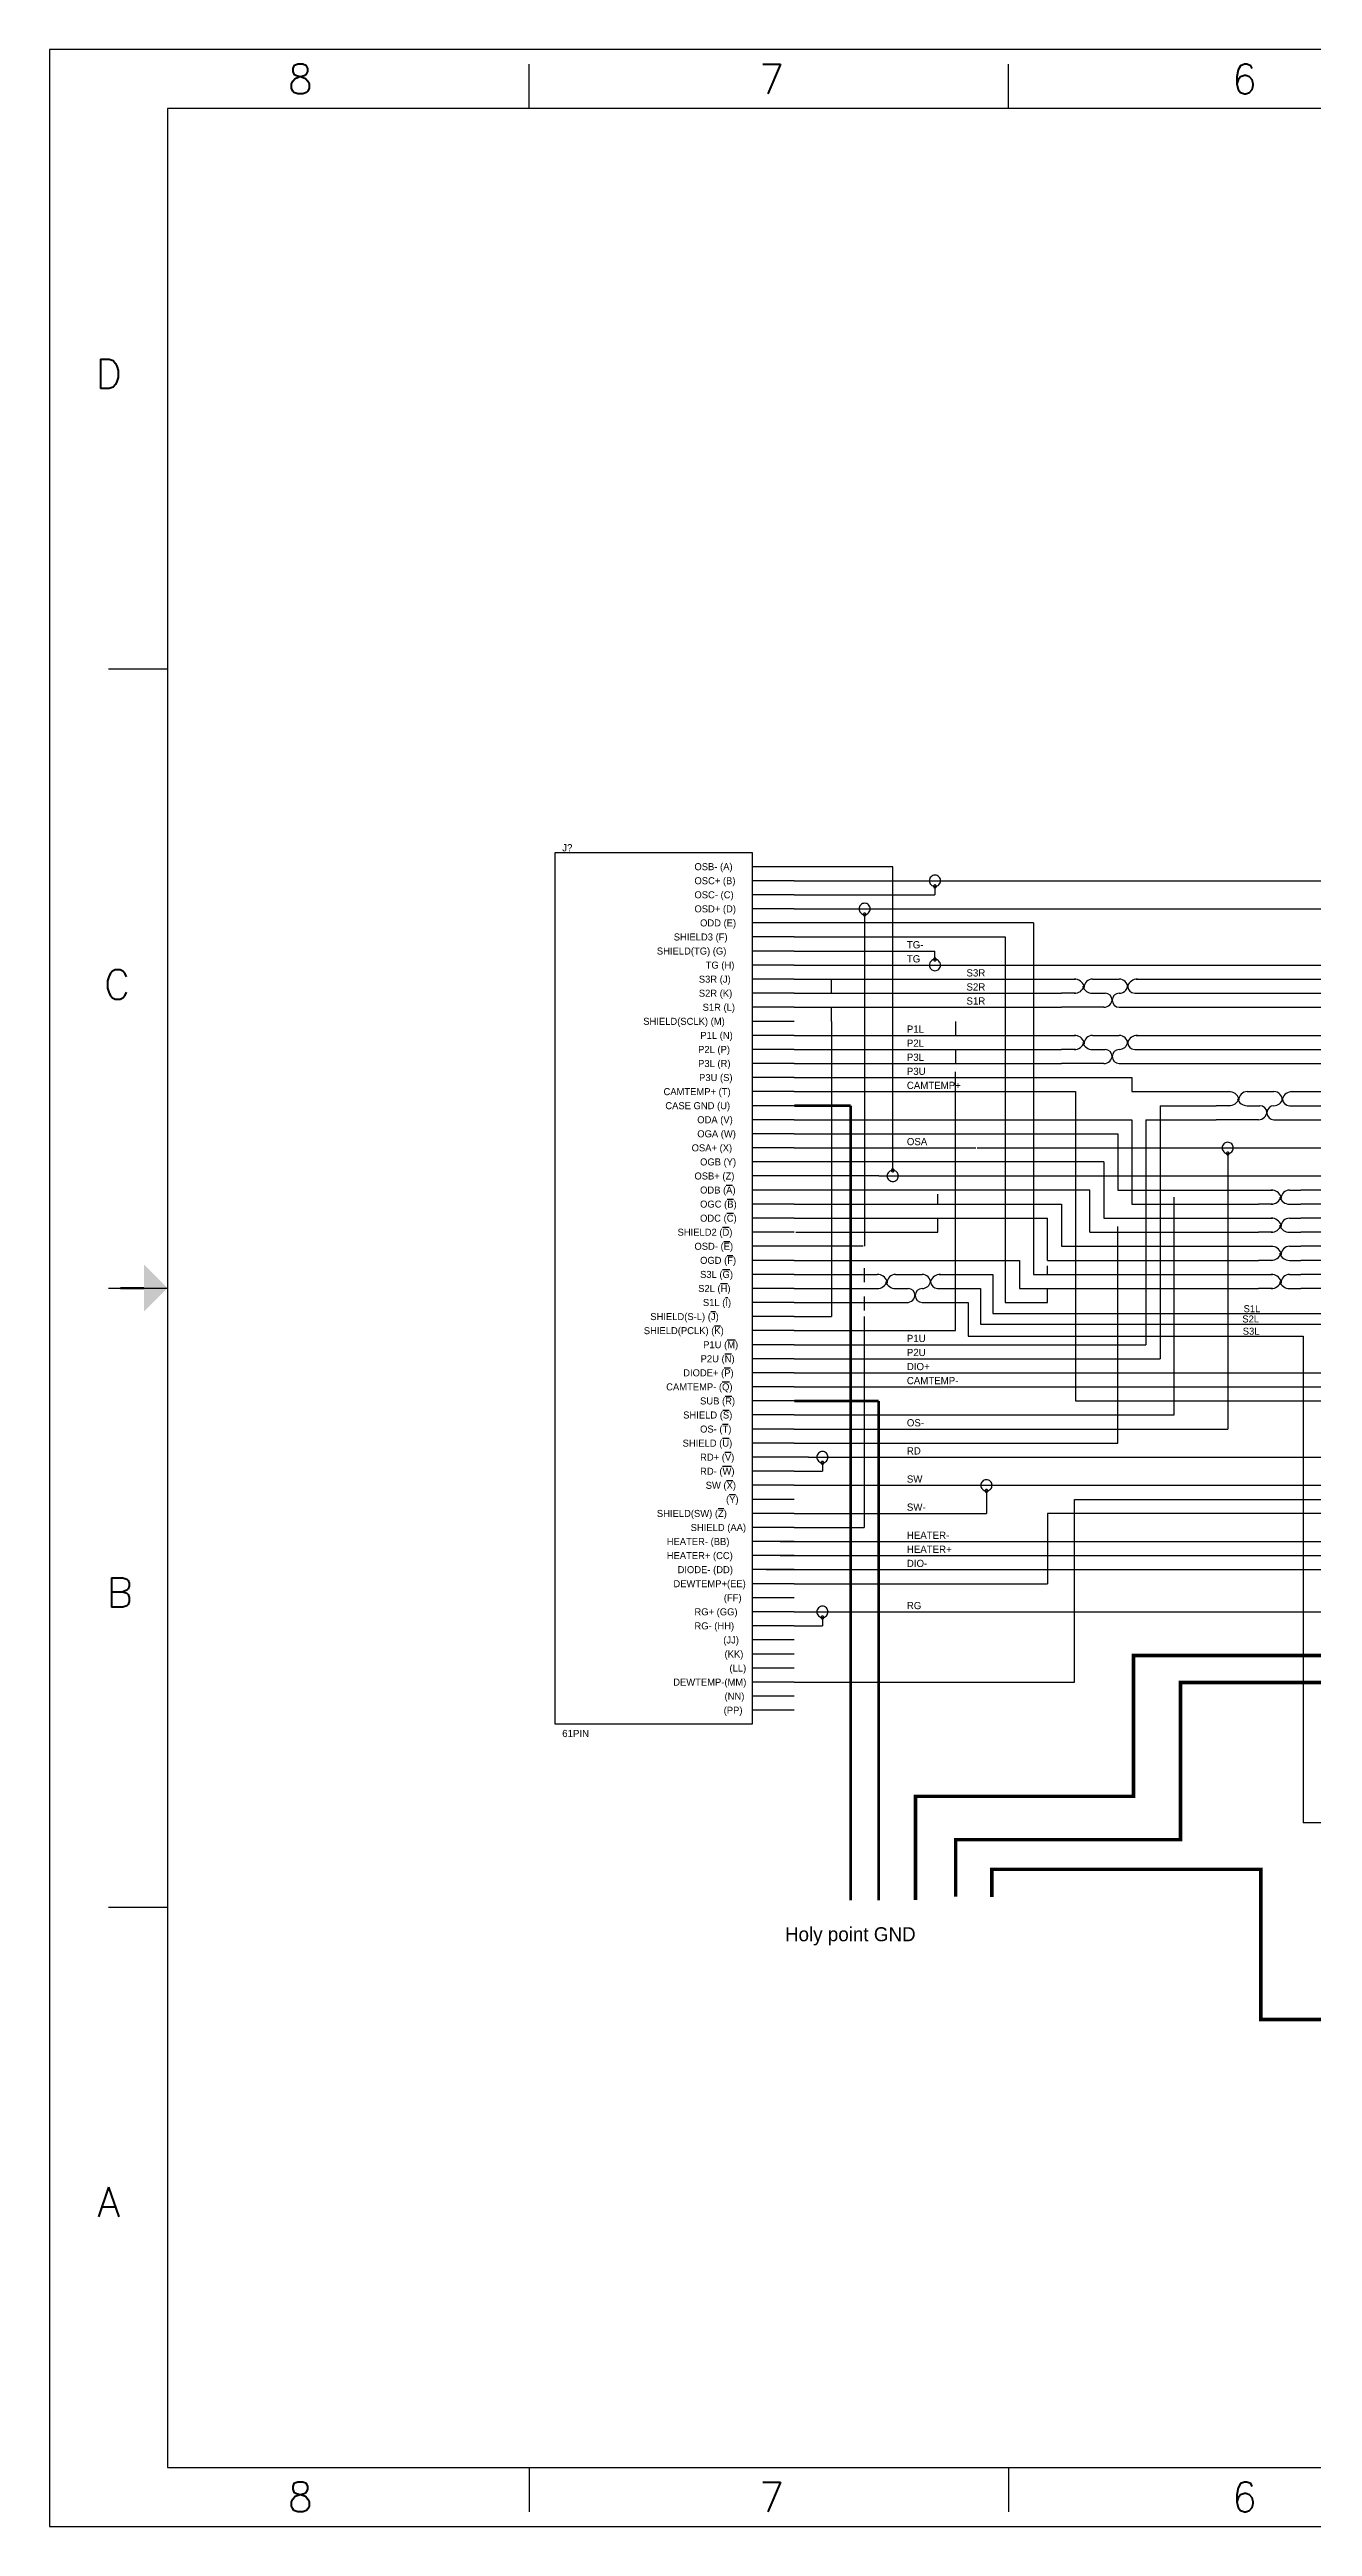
# Model space of a CAD drawing. Extents: x -3.1 to 39.9, y -12.3 to 16.6.
# Drawn here: x -3.09 to 5.88, y -1.01 to 16.61 of the extents above; entities that cross this region are included whole.
import ezdxf
from ezdxf.enums import TextEntityAlignment as Align

# ---------------------------------------------------------------- set-up
doc = ezdxf.new("R2010")
doc.units = 0
doc.header["$LTSCALE"] = 0.35
doc.header["$MEASUREMENT"] = 0
doc.linetypes.add('HIDDEN', pattern=[0.375, 0.25, -0.125])
for name, color, linetype in [('COMMENTS', 7, 'Continuous'), ('PARTS', 7, 'Continuous'), ('PARTTEXT', 7, 'Continuous'), ('SHEET', 5, 'Continuous'), ('WIRE', 7, 'Continuous')]:
    doc.layers.add(name, color=color, linetype=linetype)
doc.styles.add('Roman', font='romans')

msp = doc.modelspace()

# ---------------------------------------------------------------- linework, layer by layer
at = {"lineweight": -3}
for p, q in [((2.465, 9.7), (2.465, 7.6)), ((2.2, 7.9), (2.789, 7.9)), ((2.2, 7.8), (2.789, 7.8)), ((3.299, 7.9), (3.611, 7.9)), ((3.299, 7.8), (3.524, 7.8)), ((3.524, 7.8), (3.524, 7.547)), ((3.611, 7.9), (3.611, 7.621)), ((2.2, 7.7), (2.999, 7.7)), ((2.2, 7.6), (2.465, 7.6)), ((2.696, 7.6), (2.696, 6.1)), ((3.299, 7.7), (3.437, 7.7)), ((3.437, 7.7), (3.437, 7.461)), ((3.611, 7.621), (5.717, 7.621)), ((5.717, 7.621), (6.231, 7.621)), ((3.437, 7.461), (5.818, 7.461)), ((3.524, 7.547), (5.717, 7.547)), ((5.717, 7.547), (5.988, 7.547)), ((5.818, 7.461), (5.818, 4)), ((4, 6.2), (4, 5.7)), ((2.2, 6.1), (2.696, 6.1)), ((2.2, 5.7), (4, 5.7)), ((5.7, 5.5), (12.522, 5.5)), ((2.2, 5), (4.193, 5)), ((11.32, 4), (5.818, 4))]:
    msp.add_line(p, q, dxfattribs=at)
at = {"lineweight": -3, "const_width": 0.025}
for points in [[(10.429, 5.189), (4.611, 5.189), (4.611, 4.188), (3.061, 4.188), (3.061, 3.45)], [(11.122, 4.998), (4.945, 4.998), (4.945, 3.879), (3.347, 3.879), (3.347, 3.474)], [(13.9, 2.6), (8.086, 2.6), (5.516, 2.6), (5.516, 3.669), (3.604, 3.669), (3.604, 3.471)]]:
    msp.add_lwpolyline(points, dxfattribs=at)
at = {"layer": 'COMMENTS', "linetype": 'HIDDEN'}
for points in [[(2.465, 9.7), (2.465, 10.04)], [(3.347, 9.7), (3.347, 9.4)], [(3.22, 8.2), (3.22, 8.47)], [(4.9, 8.35), (4.9, 8.54)], [(4.5, 8.14), (4.5, 8.34)], [(2.696, 7.944), (2.696, 7.6)], [(4, 7.7), (4, 7.96)]]:
    msp.add_lwpolyline(points, dxfattribs=at)
at = {"layer": 'PARTS'}
for p, q in [((2.2, 10.8), (1.9, 10.8)), ((2.2, 10.7), (1.9, 10.7)), ((2.2, 10.6), (1.9, 10.6)), ((2.2, 10.5), (1.9, 10.5)), ((2.2, 10.4), (1.9, 10.4)), ((2.2, 10.3), (1.9, 10.3)), ((2.2, 10.2), (1.9, 10.2)), ((2.2, 10.1), (1.9, 10.1)), ((2.2, 10), (1.9, 10)), ((2.2, 9.9), (1.9, 9.9)), ((2.2, 9.8), (1.9, 9.8)), ((2.2, 9.7), (1.9, 9.7)), ((2.2, 9.6), (1.9, 9.6)), ((2.2, 9.5), (1.9, 9.5)), ((2.2, 9.4), (1.9, 9.4)), ((2.2, 9.3), (1.9, 9.3)), ((2.2, 9.2), (1.9, 9.2)), ((2.2, 9.1), (1.9, 9.1)), ((2.2, 9), (1.9, 9)), ((2.2, 8.9), (1.9, 8.9)), ((2.2, 8.8), (1.9, 8.8)), ((2.2, 8.7), (1.9, 8.7)), ((2.2, 8.6), (1.9, 8.6)), ((2.2, 8.5), (1.9, 8.5)), ((5.2, 8.5), (5.5, 8.5)), ((6.1, 8.5), (5.8, 8.5)), ((2.2, 8.4), (1.9, 8.4)), ((2.2, 8.3), (1.9, 8.3)), ((5.2, 8.4), (5.5, 8.4)), ((5.2, 8.3), (5.5, 8.3)), ((6.1, 8.4), (5.8, 8.4)), ((6.1, 8.3), (5.8, 8.3)), ((2.2, 8.2), (1.9, 8.2)), ((5.2, 8.2), (5.5, 8.2)), ((6.1, 8.2), (5.8, 8.2)), ((2.2, 8.1), (1.9, 8.1)), ((2.2, 8), (1.9, 8)), ((5.2, 8.1), (5.5, 8.1)), ((5.2, 8), (5.5, 8)), ((6.1, 8.1), (5.8, 8.1)), ((6.1, 8), (5.8, 8)), ((2.2, 7.9), (1.9, 7.9)), ((2.2, 7.8), (1.9, 7.8)), ((5.2, 7.9), (5.5, 7.9)), ((5.2, 7.8), (5.5, 7.8)), ((6.1, 7.9), (5.8, 7.9)), ((6.1, 7.8), (5.8, 7.8)), ((2.2, 7.7), (1.9, 7.7)), ((2.2, 7.6), (1.9, 7.6)), ((2.2, 7.5), (1.9, 7.5)), ((2.2, 7.4), (1.9, 7.4)), ((2.2, 7.3), (1.9, 7.3)), ((2.2, 7.2), (1.9, 7.2)), ((2.2, 7.1), (1.9, 7.1)), ((2.2, 7), (1.9, 7)), ((2.2, 6.9), (1.9, 6.9)), ((2.2, 6.8), (1.9, 6.8)), ((2.2, 6.7), (1.9, 6.7)), ((2.2, 6.6), (1.9, 6.6)), ((2.2, 6.5), (1.9, 6.5)), ((2.2, 6.4), (1.9, 6.4)), ((2.2, 6.3), (1.9, 6.3)), ((2.2, 6.2), (1.9, 6.2)), ((2.2, 6.1), (1.9, 6.1)), ((2.2, 6), (1.9, 6)), ((2.2, 5.9), (1.9, 5.9)), ((2.2, 5.8), (1.9, 5.8)), ((2.2, 5.7), (1.9, 5.7)), ((2.2, 5.6), (1.9, 5.6)), ((2.2, 5.5), (1.9, 5.5)), ((2.2, 5.4), (1.9, 5.4)), ((2.2, 5.3), (1.9, 5.3)), ((2.2, 5.2), (1.9, 5.2)), ((2.2, 5.1), (1.9, 5.1)), ((2.2, 5), (1.9, 5)), ((2.2, 4.9), (1.9, 4.9)), ((2.2, 4.8), (1.9, 4.8))]:
    msp.add_line(p, q, dxfattribs=at)
msp.add_lwpolyline([(0.5, 10.9), (1.9, 10.9), (1.9, 4.7), (0.5, 4.7)], close=True, dxfattribs=at)
for points in [[(3.1, 10.7), (3.3, 10.7)], [(3.2, 10.66), (3.2, 10.6)], [(2.6, 10.5), (2.8, 10.5)], [(2.7, 10.46), (2.7, 10.4)], [(3.1, 10.1), (3.3, 10.1)], [(3.2, 10.14), (3.2, 10.2)], [(4.1, 10), (4.2, 10)], [(4.2, 9.9), (4.1, 9.9)], [(4.32, 10), (4.41, 10)], [(4.32, 9.9), (4.41, 9.9)], [(4.41, 10), (4.51, 10)], [(4.62, 9.9), (4.7, 9.9)], [(4.63, 10), (4.7, 10)], [(4.4, 9.8), (4.1, 9.8)], [(4.51, 9.8), (4.7, 9.8)], [(4.1, 9.6), (4.2, 9.6)], [(4.32, 9.6), (4.41, 9.6)], [(4.41, 9.6), (4.51, 9.6)], [(4.63, 9.6), (4.7, 9.6)], [(4.2, 9.5), (4.1, 9.5)], [(4.4, 9.4), (4.1, 9.4)], [(4.32, 9.5), (4.41, 9.5)], [(4.51, 9.4), (4.7, 9.4)], [(4.62, 9.5), (4.7, 9.5)], [(5.2, 9.2), (5.3, 9.2)], [(5.42, 9.2), (5.51, 9.2)], [(5.51, 9.2), (5.61, 9.2)], [(5.73, 9.2), (5.8, 9.2)], [(5.3, 9.1), (5.2, 9.1)], [(5.5, 9), (5.2, 9)], [(5.42, 9.1), (5.51, 9.1)], [(5.61, 9), (5.8, 9)], [(5.72, 9.1), (5.8, 9.1)], [(2.9, 8.64), (2.9, 8.7)], [(3.5, 8.8), (3.7, 8.8)], [(5.281, 8.76), (5.281, 8.7)], [(2.8, 8.6), (3, 8.6)], [(5.5, 8.5), (5.6, 8.5)], [(5.72, 8.5), (5.8, 8.5)], [(5.6, 8.4), (5.5, 8.4)], [(5.5, 8.3), (5.6, 8.3)], [(5.72, 8.4), (5.8, 8.4)], [(5.72, 8.3), (5.8, 8.3)], [(5.6, 8.2), (5.5, 8.2)], [(5.72, 8.2), (5.8, 8.2)], [(5.5, 8.1), (5.6, 8.1)], [(5.6, 8), (5.5, 8)], [(5.72, 8.1), (5.8, 8.1)], [(5.72, 8), (5.8, 8)], [(2.919, 7.9), (3.009, 7.9)], [(2.919, 7.8), (3.009, 7.8)], [(3.009, 7.9), (3.109, 7.9)], [(3.219, 7.8), (3.299, 7.8)], [(3.229, 7.9), (3.299, 7.9)], [(5.5, 7.9), (5.6, 7.9)], [(5.6, 7.8), (5.5, 7.8)], [(5.72, 7.9), (5.8, 7.9)], [(5.72, 7.8), (5.8, 7.8)], [(3.109, 7.7), (3.299, 7.7)], [(2.3, 6.6), (2.5, 6.6)], [(2.4, 6.56), (2.4, 6.5)], [(3.466, 6.4), (4, 6.4)], [(3.566, 6.36), (3.566, 6.3)], [(2.3, 5.5), (2.5, 5.5)], [(2.4, 5.46), (2.4, 5.4)]]:
    msp.add_lwpolyline(points, dxfattribs=at)
for points in [[(3.24, 10.7, 0.0985), (3.237, 10.715, 0.0985), (3.228, 10.728, 0.0985), (3.215, 10.737, 0.0985), (3.2, 10.74, 0.0985), (3.185, 10.737, 0.0985), (3.172, 10.728, 0.0985), (3.163, 10.715, 0.0985), (3.16, 10.7, 0.0985), (3.163, 10.685, 0.0985), (3.172, 10.672, 0.0985), (3.185, 10.663, 0.0985), (3.2, 10.66, 0.0985), (3.215, 10.663, 0.0985), (3.228, 10.672, 0.0985), (3.237, 10.685, 0.0985)], [(3.21, 10.66, 0.0985), (3.209, 10.664, 0.0985), (3.207, 10.667, 0.0985), (3.204, 10.669, 0.0985), (3.2, 10.67, 0.0985), (3.196, 10.669, 0.0985), (3.193, 10.667, 0.0985), (3.191, 10.664, 0.0985), (3.19, 10.66, 0.0985), (3.191, 10.656, 0.0985), (3.193, 10.653, 0.0985), (3.196, 10.651, 0.0985), (3.2, 10.65, 0.0985), (3.204, 10.651, 0.0985), (3.207, 10.653, 0.0985), (3.209, 10.656, 0.0985)], [(2.74, 10.5, 0.0985), (2.737, 10.515, 0.0985), (2.728, 10.528, 0.0985), (2.715, 10.537, 0.0985), (2.7, 10.54, 0.0985), (2.685, 10.537, 0.0985), (2.672, 10.528, 0.0985), (2.663, 10.515, 0.0985), (2.66, 10.5, 0.0985), (2.663, 10.485, 0.0985), (2.672, 10.472, 0.0985), (2.685, 10.463, 0.0985), (2.7, 10.46, 0.0985), (2.715, 10.463, 0.0985), (2.728, 10.472, 0.0985), (2.737, 10.485, 0.0985)], [(2.71, 10.46, 0.0985), (2.709, 10.464, 0.0985), (2.707, 10.467, 0.0985), (2.704, 10.469, 0.0985), (2.7, 10.47, 0.0985), (2.696, 10.469, 0.0985), (2.693, 10.467, 0.0985), (2.691, 10.464, 0.0985), (2.69, 10.46, 0.0985), (2.691, 10.456, 0.0985), (2.693, 10.453, 0.0985), (2.696, 10.451, 0.0985), (2.7, 10.45, 0.0985), (2.704, 10.451, 0.0985), (2.707, 10.453, 0.0985), (2.709, 10.456, 0.0985)], [(3.24, 10.1, 0.0985), (3.237, 10.115, 0.0985), (3.228, 10.128, 0.0985), (3.215, 10.137, 0.0985), (3.2, 10.14, 0.0985), (3.185, 10.137, 0.0985), (3.172, 10.128, 0.0985), (3.163, 10.115, 0.0985), (3.16, 10.1, 0.0985), (3.163, 10.085, 0.0985), (3.172, 10.072, 0.0985), (3.185, 10.063, 0.0985), (3.2, 10.06, 0.0985), (3.215, 10.063, 0.0985), (3.228, 10.072, 0.0985), (3.237, 10.085, 0.0985)], [(3.21, 10.14, 0.0985), (3.209, 10.144, 0.0985), (3.207, 10.147, 0.0985), (3.204, 10.149, 0.0985), (3.2, 10.15, 0.0985), (3.196, 10.149, 0.0985), (3.193, 10.147, 0.0985), (3.191, 10.144, 0.0985), (3.19, 10.14, 0.0985), (3.191, 10.136, 0.0985), (3.193, 10.133, 0.0985), (3.196, 10.131, 0.0985), (3.2, 10.13, 0.0985), (3.204, 10.131, 0.0985), (3.207, 10.133, 0.0985), (3.209, 10.136, 0.0985)], [(5.321, 8.8, 0.0985), (5.318, 8.815, 0.0985), (5.31, 8.828, 0.0985), (5.297, 8.837, 0.0985), (5.281, 8.84, 0.0985), (5.266, 8.837, 0.0985), (5.253, 8.828, 0.0985), (5.244, 8.815, 0.0985), (5.241, 8.8, 0.0985), (5.244, 8.785, 0.0985), (5.253, 8.772, 0.0985), (5.266, 8.763, 0.0985), (5.281, 8.76, 0.0985), (5.297, 8.763, 0.0985), (5.31, 8.772, 0.0985), (5.318, 8.785, 0.0985)], [(2.94, 8.6, 0.0985), (2.937, 8.615, 0.0985), (2.928, 8.628, 0.0985), (2.915, 8.637, 0.0985), (2.9, 8.64, 0.0985), (2.885, 8.637, 0.0985), (2.872, 8.628, 0.0985), (2.863, 8.615, 0.0985), (2.86, 8.6, 0.0985), (2.863, 8.585, 0.0985), (2.872, 8.572, 0.0985), (2.885, 8.563, 0.0985), (2.9, 8.56, 0.0985), (2.915, 8.563, 0.0985), (2.928, 8.572, 0.0985), (2.937, 8.585, 0.0985)], [(2.91, 8.64, 0.0985), (2.909, 8.644, 0.0985), (2.907, 8.647, 0.0985), (2.904, 8.649, 0.0985), (2.9, 8.65, 0.0985), (2.896, 8.649, 0.0985), (2.893, 8.647, 0.0985), (2.891, 8.644, 0.0985), (2.89, 8.64, 0.0985), (2.891, 8.636, 0.0985), (2.893, 8.633, 0.0985), (2.896, 8.631, 0.0985), (2.9, 8.63, 0.0985), (2.904, 8.631, 0.0985), (2.907, 8.633, 0.0985), (2.909, 8.636, 0.0985)], [(5.291, 8.76, 0.0985), (5.291, 8.764, 0.0985), (5.288, 8.767, 0.0985), (5.285, 8.769, 0.0985), (5.281, 8.77, 0.0985), (5.278, 8.769, 0.0985), (5.274, 8.767, 0.0985), (5.272, 8.764, 0.0985), (5.271, 8.76, 0.0985), (5.272, 8.756, 0.0985), (5.274, 8.753, 0.0985), (5.278, 8.751, 0.0985), (5.281, 8.75, 0.0985), (5.285, 8.751, 0.0985), (5.288, 8.753, 0.0985), (5.291, 8.756, 0.0985)], [(2.44, 6.6, 0.0985), (2.437, 6.615, 0.0985), (2.428, 6.628, 0.0985), (2.415, 6.637, 0.0985), (2.4, 6.64, 0.0985), (2.385, 6.637, 0.0985), (2.372, 6.628, 0.0985), (2.363, 6.615, 0.0985), (2.36, 6.6, 0.0985), (2.363, 6.585, 0.0985), (2.372, 6.572, 0.0985), (2.385, 6.563, 0.0985), (2.4, 6.56, 0.0985), (2.415, 6.563, 0.0985), (2.428, 6.572, 0.0985), (2.437, 6.585, 0.0985)], [(2.41, 6.56, 0.0985), (2.409, 6.564, 0.0985), (2.407, 6.567, 0.0985), (2.404, 6.569, 0.0985), (2.4, 6.57, 0.0985), (2.396, 6.569, 0.0985), (2.393, 6.567, 0.0985), (2.391, 6.564, 0.0985), (2.39, 6.56, 0.0985), (2.391, 6.556, 0.0985), (2.393, 6.553, 0.0985), (2.396, 6.551, 0.0985), (2.4, 6.55, 0.0985), (2.404, 6.551, 0.0985), (2.407, 6.553, 0.0985), (2.409, 6.556, 0.0985)], [(3.606, 6.4, 0.0985), (3.603, 6.415, 0.0985), (3.594, 6.428, 0.0985), (3.581, 6.437, 0.0985), (3.566, 6.44, 0.0985), (3.55, 6.437, 0.0985), (3.537, 6.428, 0.0985), (3.529, 6.415, 0.0985), (3.526, 6.4, 0.0985), (3.529, 6.385, 0.0985), (3.537, 6.372, 0.0985), (3.55, 6.363, 0.0985), (3.566, 6.36, 0.0985), (3.581, 6.363, 0.0985), (3.594, 6.372, 0.0985), (3.603, 6.385, 0.0985)], [(3.576, 6.36, 0.0985), (3.575, 6.364, 0.0985), (3.573, 6.367, 0.0985), (3.57, 6.369, 0.0985), (3.566, 6.37, 0.0985), (3.562, 6.369, 0.0985), (3.559, 6.367, 0.0985), (3.557, 6.364, 0.0985), (3.556, 6.36, 0.0985), (3.557, 6.356, 0.0985), (3.559, 6.353, 0.0985), (3.562, 6.351, 0.0985), (3.566, 6.35, 0.0985), (3.57, 6.351, 0.0985), (3.573, 6.353, 0.0985), (3.575, 6.356, 0.0985)], [(2.44, 5.5, 0.0985), (2.437, 5.515, 0.0985), (2.428, 5.528, 0.0985), (2.415, 5.537, 0.0985), (2.4, 5.54, 0.0985), (2.385, 5.537, 0.0985), (2.372, 5.528, 0.0985), (2.363, 5.515, 0.0985), (2.36, 5.5, 0.0985), (2.363, 5.485, 0.0985), (2.372, 5.472, 0.0985), (2.385, 5.463, 0.0985), (2.4, 5.46, 0.0985), (2.415, 5.463, 0.0985), (2.428, 5.472, 0.0985), (2.437, 5.485, 0.0985)], [(2.41, 5.46, 0.0985), (2.409, 5.464, 0.0985), (2.407, 5.467, 0.0985), (2.404, 5.469, 0.0985), (2.4, 5.47, 0.0985), (2.396, 5.469, 0.0985), (2.393, 5.467, 0.0985), (2.391, 5.464, 0.0985), (2.39, 5.46, 0.0985), (2.391, 5.456, 0.0985), (2.393, 5.453, 0.0985), (2.396, 5.451, 0.0985), (2.4, 5.45, 0.0985), (2.404, 5.451, 0.0985), (2.407, 5.453, 0.0985), (2.409, 5.456, 0.0985)]]:
    msp.add_lwpolyline(points, format="xyb", close=True, dxfattribs=at)
for points in [[(4.26, 9.95, 0.3349), (4.19, 10)], [(4.19, 9.9, 0.3349), (4.26, 9.95)], [(4.25, 9.95, 0.3349), (4.32, 9.9)], [(4.32, 10, 0.4142), (4.26, 9.94)], [(4.46, 9.85, 0.4142), (4.41, 9.9)], [(4.51, 9.9, 0.4142), (4.46, 9.85)], [(4.57, 9.94, 0.4142), (4.51, 10)], [(4.51, 9.9, 0.3666), (4.57, 9.95)], [(4.64, 10, 0.3349), (4.57, 9.95)], [(4.57, 9.95, 0.4142), (4.62, 9.9)], [(4.4, 9.8, 0.4142), (4.46, 9.86)], [(4.46, 9.85, 0.4142), (4.51, 9.8)], [(4.26, 9.55, 0.3349), (4.19, 9.6)], [(4.19, 9.5, 0.3349), (4.26, 9.55)], [(4.25, 9.55, 0.3349), (4.32, 9.5)], [(4.32, 9.6, 0.4142), (4.26, 9.54)], [(4.57, 9.54, 0.4142), (4.51, 9.6)], [(4.51, 9.5, 0.3666), (4.57, 9.55)], [(4.64, 9.6, 0.3349), (4.57, 9.55)], [(4.57, 9.55, 0.4142), (4.62, 9.5)], [(4.4, 9.4, 0.4142), (4.46, 9.46)], [(4.46, 9.45, 0.4142), (4.41, 9.5)], [(4.51, 9.5, 0.4142), (4.46, 9.45)], [(4.46, 9.45, 0.4142), (4.51, 9.4)], [(5.36, 9.15, 0.3349), (5.29, 9.2)], [(5.42, 9.2, 0.4142), (5.36, 9.14)], [(5.67, 9.14, 0.4142), (5.61, 9.2)], [(5.74, 9.2, 0.3349), (5.67, 9.15)], [(5.29, 9.1, 0.3349), (5.36, 9.15)], [(5.35, 9.15, 0.3349), (5.42, 9.1)], [(5.5, 9, 0.4142), (5.56, 9.06)], [(5.56, 9.05, 0.4142), (5.51, 9.1)], [(5.61, 9.1, 0.4142), (5.56, 9.05)], [(5.56, 9.05, 0.4142), (5.61, 9)], [(5.61, 9.1, 0.3666), (5.67, 9.15)], [(5.67, 9.15, 0.4142), (5.72, 9.1)], [(5.66, 8.45, 0.3349), (5.59, 8.5)], [(5.72, 8.5, 0.4142), (5.66, 8.44)], [(5.59, 8.4, 0.3349), (5.66, 8.45)], [(5.66, 8.25, 0.3349), (5.59, 8.3)], [(5.65, 8.45, 0.3349), (5.72, 8.4)], [(5.72, 8.3, 0.4142), (5.66, 8.24)], [(5.59, 8.2, 0.3349), (5.66, 8.25)], [(5.65, 8.25, 0.3349), (5.72, 8.2)], [(5.66, 8.05, 0.3349), (5.59, 8.1)], [(5.59, 8, 0.3349), (5.66, 8.05)], [(5.65, 8.05, 0.3349), (5.72, 8)], [(5.72, 8.1, 0.4142), (5.66, 8.04)], [(2.859, 7.85, 0.3349), (2.789, 7.9)], [(2.789, 7.8, 0.3349), (2.859, 7.85)], [(2.849, 7.85, 0.3349), (2.919, 7.8)], [(2.919, 7.9, 0.4142), (2.859, 7.84)], [(2.999, 7.7, 0.4142), (3.059, 7.76)], [(3.059, 7.75, 0.4142), (3.009, 7.8)], [(3.109, 7.8, 0.4142), (3.059, 7.75)], [(3.169, 7.84, 0.4142), (3.109, 7.9)], [(3.109, 7.8, 0.3666), (3.169, 7.85)], [(3.239, 7.9, 0.3349), (3.169, 7.85)], [(3.169, 7.85, 0.4142), (3.219, 7.8)], [(5.66, 7.85, 0.3349), (5.59, 7.9)], [(5.59, 7.8, 0.3349), (5.66, 7.85)], [(5.65, 7.85, 0.3349), (5.72, 7.8)], [(5.72, 7.9, 0.4142), (5.66, 7.84)], [(3.059, 7.75, 0.4142), (3.109, 7.7)]]:
    msp.add_lwpolyline(points, format="xyb", dxfattribs=at)
at = {"layer": 'SHEET'}
for p, q in [((24.171, 16.612), (-3.095, 16.612)), ((-3.095, 16.612), (-3.095, -1.005)), ((0.314, 16.193), (0.314, 16.507)), ((3.722, 16.193), (3.722, 16.507)), ((23.332, 16.193), (-2.256, 16.193)), ((-2.256, 16.193), (-2.256, -0.586)), ((-2.675, 12.208), (-2.256, 12.208)), ((-2.675, 7.803), (-2.256, 7.803)), ((-2.675, 3.399), (-2.256, 3.399)), ((-2.256, -0.586), (23.332, -0.586)), ((0.314, -0.586), (0.314, -0.901)), ((3.722, -0.586), (3.722, -0.901)), ((-3.095, -1.005), (24.171, -1.005))]:
    msp.add_line(p, q, dxfattribs=at)
at = {"layer": 'SHEET', "const_width": 0.0168}
for points in [[(-2.591, 7.803), (-2.423, 7.803)], [(-2.591, 7.803), (-2.591, 7.803)]]:
    msp.add_lwpolyline(points, dxfattribs=at)
at = {"layer": 'SHEET'}
msp.add_solid([(-2.423, 7.636), (-2.423, 7.971), (-2.256, 7.803)], dxfattribs=at)
at = {"layer": 'WIRE'}
for points in [[(2.9, 10.8), (2.2, 10.8)], [(2.9, 8.7), (2.9, 10.8)], [(2.2, 10.7), (3.1, 10.7)], [(2.2, 10.6), (3.2, 10.6)], [(3.3, 10.7), (9.3, 10.7)], [(2.2, 10.5), (2.6, 10.5)], [(3.9, 10.4), (2.2, 10.4)], [(2.7, 10.4), (2.7, 8.1)], [(2.8, 10.5), (9.5, 10.5)], [(3.9, 10.4), (3.9, 7.9)], [(2.2, 10.3), (3.7, 10.3)], [(3.7, 10.3), (3.7, 7.7)], [(2.2, 10.2), (3.2, 10.2)], [(2.2, 10.1), (3.1, 10.1)], [(3.3, 10.1), (9.1, 10.1)], [(2.2, 10), (4.1, 10)], [(2.2, 9.9), (4.1, 9.9)], [(4.7, 10), (8.1, 10)], [(4.7, 9.9), (7.9, 9.9)], [(2.2, 9.8), (4.1, 9.8)], [(4.7, 9.8), (7.7, 9.8)], [(2.2, 9.6), (4.1, 9.6)], [(4.7, 9.6), (8.9, 9.6)], [(2.2, 9.5), (4.1, 9.5)], [(2.2, 9.4), (4.1, 9.4)], [(3.347, 7.5), (3.347, 9.34)], [(4.7, 9.5), (8.7, 9.5)], [(4.7, 9.4), (8.5, 9.4)], [(2.2, 9.3), (4.6, 9.3)], [(2.2, 9.2), (4.2, 9.2)], [(4.2, 9.2), (4.2, 7)], [(4.6, 9.3), (4.6, 9.2)], [(4.6, 9.2), (5.2, 9.2)], [(5.8, 9.2), (9.7, 9.2)], [(2.2, 9), (4.6, 9)], [(4.6, 9), (4.6, 8.4)], [(4.7, 9), (5.2, 9)], [(4.7, 9), (4.7, 7.4)], [(4.8, 9.1), (5.2, 9.1)], [(4.8, 9.1), (4.8, 7.3)], [(5.8, 9.1), (9.5, 9.1)], [(5.8, 9), (9.3, 9)], [(2.2, 8.9), (4.5, 8.9)], [(4.5, 8.9), (4.5, 8.5)], [(2.2, 8.8), (3.49, 8.8)], [(4.4, 8.7), (2.2, 8.7)], [(3.7, 8.8), (10, 8.8)], [(4.4, 8.7), (4.4, 8.3)], [(5.281, 8.74), (5.281, 6.8)], [(2.8, 8.6), (2.2, 8.6)], [(4.3, 8.5), (2.2, 8.5)], [(3, 8.6), (10.1, 8.6)], [(4.3, 8.2), (4.3, 8.5)], [(4.5, 8.5), (5.2, 8.5)], [(2.2, 8.4), (4.1, 8.4)], [(2.2, 8.3), (4, 8.3)], [(4, 8), (4, 8.3)], [(4.1, 8.4), (4.1, 8.1)], [(4.4, 8.3), (5.2, 8.3)], [(4.6, 8.4), (5.2, 8.4)], [(4.9, 6.9), (4.9, 8.35)], [(2.21, 8.2), (3.22, 8.2)], [(4.3, 8.2), (5.2, 8.2)], [(4.5, 6.7), (4.5, 8.14)], [(2.69, 8.1), (2.2, 8.1)], [(2.2, 8), (3.8, 8)], [(3.8, 8), (3.8, 7.8)], [(4, 8), (5.2, 8)], [(4.1, 8.1), (5.2, 8.1)], [(3.8, 7.8), (5.2, 7.8)], [(3.9, 7.9), (5.2, 7.9)], [(3.7, 7.7), (4, 7.7)], [(2.2, 7.5), (3.347, 7.5)], [(2.2, 7.4), (4.7, 7.4)], [(2.2, 7.3), (4.8, 7.3)], [(2.2, 7.2), (14.2, 7.2)], [(2.2, 7.1), (16.1, 7.1)], [(2.2, 6.9), (4.9, 6.9)], [(4.2, 7), (15.9, 7)], [(2.2, 6.8), (5.281, 6.8)], [(2.2, 6.7), (4.5, 6.7)], [(2.3, 6.6), (2.2, 6.6)], [(2.5, 6.6), (11.7, 6.6)], [(2.2, 6.5), (2.4, 6.5)], [(2.2, 6.4), (3.466, 6.4)], [(3.566, 6.4), (10.153, 6.4), (10.153, 4.4)], [(2.2, 6.2), (3.566, 6.2)], [(3.566, 6.3), (3.566, 6.2)], [(15.6, 6.2), (4, 6.2)], [(4.193, 5), (4.193, 6.3), (16.4, 6.3)], [(2.1, 6), (16.6, 6)], [(2.1, 5.9), (16.8, 5.9)], [(2, 5.8), (17, 5.8)], [(2.2, 5.5), (2.3, 5.5)], [(2.5, 5.5), (5.7, 5.5)], [(2.2, 5.4), (2.4, 5.4)]]:
    msp.add_lwpolyline(points, dxfattribs=at)
at = {"layer": 'WIRE', "const_width": 0.02}
for points in [[(2.6, 9.1), (2.2, 9.1)], [(2.6, 3.449), (2.6, 9.1)], [(2.2, 7), (2.8, 7)], [(2.8, 3.449), (2.8, 7)]]:
    msp.add_lwpolyline(points, dxfattribs=at)

# ---------------------------------------------------------------- texts
msp.add_text('Holy point GND', height=0.1).set_placement((2.598, 3.157), align=Align.CENTER)
at = {"layer": 'COMMENTS', "lineweight": -3}
for s, p in [('TG-', (3, 10.219)), ('TG', (3, 10.119)), ('S3R', (3.424, 10.019)), ('S2R', (3.424, 9.919)), ('S1R', (3.424, 9.819)), ('P1L', (3, 9.619)), ('P2L', (3, 9.519)), ('P3L', (3, 9.419)), ('P3U', (3, 9.319)), ('CAMTEMP+', (3, 9.219)), ('OSA', (3, 8.819)), ('P1U', (3, 7.419)), ('P2U', (3, 7.319)), ('DIO+', (3, 7.219)), ('CAMTEMP-', (3, 7.119)), ('OS-', (3, 6.819)), ('RD', (3, 6.619)), ('SW', (3, 6.419)), ('SW-', (3, 6.219)), ('HEATER-', (3, 6.019)), ('HEATER+', (3, 5.919)), ('DIO-', (3, 5.819)), ('RG', (3, 5.519))]:
    msp.add_text(s, height=0.0514, dxfattribs=at).set_placement(p)
at = {"layer": 'PARTS', "lineweight": -3}
for s, p in [('OSB- (A)', (1.49, 10.775)), ('OSC- (C)', (1.49, 10.575)), ('OSD+ (D)', (1.49, 10.475)), ('ODD (E)', (1.53, 10.375)), ('SHIELD(TG) (G)', (1.223, 10.175)), ('SHIELD3 (F)', (1.343, 10.275)), ('TG (H)', (1.57, 10.075)), ('S3R (J)', (1.521, 9.975)), ('S2R (K)', (1.521, 9.875)), ('SHIELD(SCLK) (M)', (1.126, 9.675)), ('S1R (L)', (1.548, 9.775)), ('P2L (P)', (1.516, 9.475)), ('P1L (N)', (1.532, 9.575)), ('P3L (R)', (1.516, 9.375)), ('CAMTEMP+ (T)', (1.27, 9.175)), ('P3U (S)', (1.523, 9.275)), ('CASE GND (U)', (1.283, 9.075)), ('ODA (V)', (1.51, 8.975)), ('OSA+ (X)', (1.47, 8.775)), ('OGA (W)', (1.51, 8.875)), ('OGB (Y)', (1.53, 8.675)), ('OSB+ (Z)', (1.49, 8.575)), ('ODB (%%oA%%o)', (1.53, 8.475)), ('OGC (%%oB%%o)', (1.53, 8.375)), ('ODC (%%oC%%o)', (1.53, 8.275)), ('SHIELD2 (%%oD%%o)', (1.37, 8.175)), ('OSD- (%%oE%%o)', (1.49, 8.075)), ('OGD (%%oF%%o)', (1.53, 7.975)), ('S3L (%%oG%%o)', (1.53, 7.875)), ('S2L (%%oH%%o)', (1.516, 7.775)), ('SHIELD(S-L) (%%oJ%%o)', (1.176, 7.575)), ('S1L (%%oI%%o)', (1.55, 7.675)), ('S2L', (5.385, 7.558)), ('S1L', (5.394, 7.631)), ('SHIELD(PCLK) (%%oK%%o)', (1.13, 7.475)), ('P1U (%%oM%%o)', (1.552, 7.375)), ('S3L', (5.388, 7.471)), ('DIODE+ (%%oP%%o)', (1.41, 7.175)), ('P2U (%%oN%%o)', (1.534, 7.275)), ('CAMTEMP- (%%oQ%%o)', (1.289, 7.075)), ('SHIELD (%%oS%%o)', (1.41, 6.875)), ('SUB (%%oR%%o)', (1.53, 6.975)), ('SHIELD (%%oU%%o)', (1.406, 6.675)), ('OS- (%%oT%%o)', (1.53, 6.775)), ('RD+ (%%oV%%o)', (1.53, 6.575)), ('RD- (%%oW%%o)', (1.53, 6.475)), ('SW (%%oX%%o)', (1.57, 6.375)), ('SHIELD(SW) (%%oZ%%o)', (1.223, 6.175)), (' (%%oY%%o)', (1.696, 6.275)), ('HEATER- (BB)', (1.293, 5.975)), ('HEATER+ (CC)', (1.293, 5.875)), ('DIODE- (DD)', (1.37, 5.775)), ('RG+ (GG)', (1.49, 5.475)), ('(FF)', (1.699, 5.575)), ('RG- (HH)', (1.49, 5.375)), ('(JJ)', (1.695, 5.275)), ('(KK)', (1.704, 5.175)), ('(PP)', (1.698, 4.775)), ('(NN)', (1.704, 4.875))]:
    msp.add_text(s, height=0.05, dxfattribs=at).set_placement(p)
at = {"layer": 'PARTS'}
msp.add_text('OSC+ (B)', height=0.05, dxfattribs=at).set_placement((1.49, 10.675))
at = {"layer": 'PARTS', "lineweight": -3}
for s, p in [('SHIELD (AA)', (1.857, 6.075)), ('DEWTEMP+(EE)', (1.855, 5.675)), ('(LL)', (1.858, 5.075)), ('DEWTEMP-(MM)', (1.859, 4.975))]:
    msp.add_text(s, height=0.05, dxfattribs=at).set_placement(p, align=Align.RIGHT)
at = {"layer": 'PARTTEXT'}
msp.add_text('J?', height=0.0514, dxfattribs=at).set_placement((0.55, 10.909))
at = {"layer": 'PARTTEXT', "lineweight": -3}
msp.add_text('61PIN', height=0.0514, dxfattribs=at).set_placement((0.55, 4.609))
at = {"layer": 'SHEET', "style": 'Roman'}
for s, p in [('8', (-1.312, 16.402)), ('7', (2.039, 16.402)), ('6', (5.4, 16.402)), ('D', (-2.675, 14.305)), ('C', (-2.615, 9.962)), ('B', (-2.595, 5.638)), ('A', (-2.675, 1.302)), ('8', (-1.312, -0.796)), ('7', (2.039, -0.796)), ('6', (5.4, -0.796))]:
    msp.add_text(s, height=0.21, dxfattribs=at).set_placement(p, align=Align.MIDDLE_CENTER)

doc.saveas('drawing.dxf')
